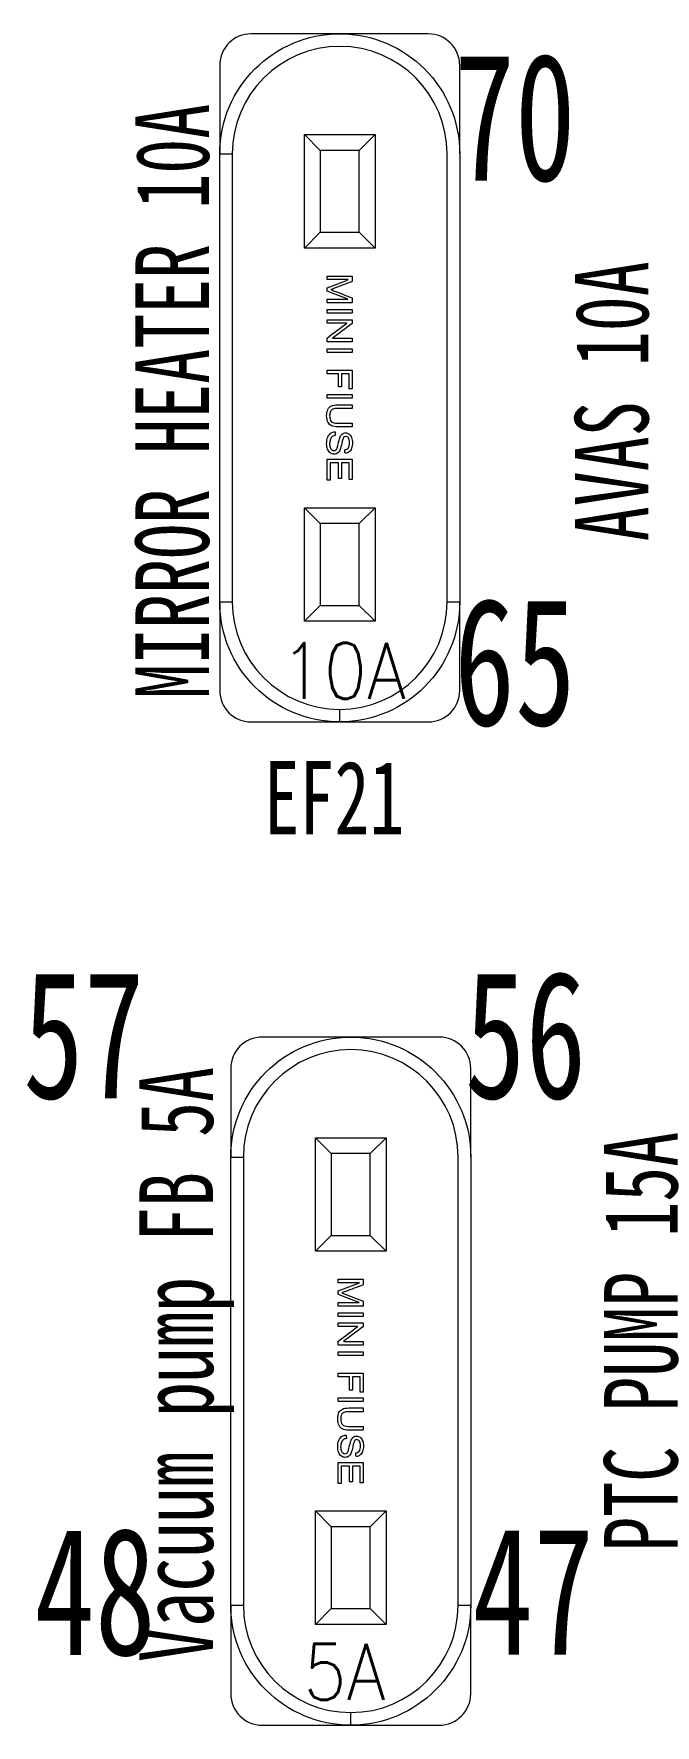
# Model space of a CAD drawing. Header units: inches. Extents: x 47316 to 59086, y 3141 to 11743.
# Drawn here: x 50622.9 to 50645.1, y 10055.5 to 10115.9 of the extents above; entities that cross this region are included whole.
import ezdxf
from ezdxf.enums import TextEntityAlignment as Align

# ---------------------------------------------------------------- set-up
doc = ezdxf.new("R2010")
doc.units = ezdxf.units.IN
doc.header["$MEASUREMENT"] = 0
doc.styles.add('MtX_romans_shx', font='romans.shx')
doc.styles.add('MtX_STSong', font='')
doc.styles.add('仿宋', font='仿宋_GB2312.ttf', dxfattribs={"width": 0.7})
doc.styles.get('MtX_STSong').set_extended_font_data('STSong')

msp = doc.modelspace()

# ---------------------------------------------------------------- linework, layer by layer
at = {"color": 0, "linetype": 'Continuous', "lineweight": 15}
for p, q in [((50633.872, 10115.901), (50630.711, 10115.901)), ((50637.033, 10115.901), (50633.872, 10115.901)), ((50629.586, 10114.776), (50629.586, 10111.615)), ((50638.158, 10111.615), (50638.158, 10114.776)), ((50632.612, 10112.301), (50635.132, 10112.301)), ((50632.612, 10108.251), (50632.612, 10112.301)), ((50633.174, 10111.739), (50632.612, 10112.301)), ((50633.174, 10111.739), (50633.174, 10108.814)), ((50634.569, 10111.739), (50633.174, 10111.739)), ((50635.132, 10112.301), (50634.569, 10111.739)), ((50634.569, 10108.814), (50634.569, 10111.739)), ((50635.132, 10112.301), (50635.132, 10108.251)), ((50629.586, 10095.618), (50629.586, 10111.615)), ((50629.586, 10111.615), (50630.036, 10111.615)), ((50630.036, 10111.615), (50630.036, 10095.618)), ((50637.708, 10095.618), (50637.708, 10111.615)), ((50638.158, 10111.615), (50638.158, 10095.618)), ((50633.174, 10108.814), (50632.612, 10108.251)), ((50633.174, 10108.814), (50634.569, 10108.814)), ((50635.132, 10108.251), (50634.569, 10108.814)), ((50635.132, 10108.251), (50632.612, 10108.251)), ((50633.174, 10098.419), (50632.612, 10098.981)), ((50632.612, 10094.931), (50632.612, 10098.981)), ((50632.612, 10098.981), (50635.132, 10098.981)), ((50633.174, 10098.419), (50633.174, 10095.494)), ((50634.569, 10098.419), (50633.174, 10098.419)), ((50635.132, 10098.981), (50634.569, 10098.419)), ((50634.569, 10095.494), (50634.569, 10098.419)), ((50635.132, 10098.981), (50635.132, 10094.931)), ((50629.586, 10095.618), (50630.036, 10095.618)), ((50629.586, 10095.618), (50629.586, 10092.456)), ((50633.174, 10095.494), (50632.612, 10094.931)), ((50633.174, 10095.494), (50634.569, 10095.494)), ((50635.132, 10094.931), (50634.569, 10095.494)), ((50637.708, 10095.618), (50638.158, 10095.618)), ((50638.158, 10092.456), (50638.158, 10095.618)), ((50635.132, 10094.931), (50632.612, 10094.931)), ((50633.872, 10091.331), (50633.872, 10091.781)), ((50630.711, 10091.331), (50633.872, 10091.331)), ((50633.872, 10091.331), (50637.033, 10091.331)), ((50634.266, 10080.081), (50631.105, 10080.081)), ((50637.427, 10080.081), (50634.266, 10080.081)), ((50629.98, 10078.956), (50629.98, 10075.795)), ((50638.552, 10075.795), (50638.552, 10078.956)), ((50633.006, 10076.481), (50635.526, 10076.481)), ((50633.006, 10072.431), (50633.006, 10076.481)), ((50633.569, 10075.919), (50633.006, 10076.481)), ((50635.526, 10076.481), (50634.964, 10075.919)), ((50635.526, 10076.481), (50635.526, 10072.431)), ((50629.98, 10059.798), (50629.98, 10075.795)), ((50629.98, 10075.795), (50630.43, 10075.795)), ((50630.43, 10075.795), (50630.43, 10059.798)), ((50633.569, 10075.919), (50633.569, 10072.994)), ((50634.964, 10075.919), (50633.569, 10075.919)), ((50634.964, 10072.994), (50634.964, 10075.919)), ((50638.102, 10059.798), (50638.102, 10075.795)), ((50638.552, 10075.795), (50638.552, 10059.798)), ((50633.569, 10072.994), (50633.006, 10072.431)), ((50633.569, 10072.994), (50634.964, 10072.994)), ((50635.526, 10072.431), (50634.964, 10072.994)), ((50635.526, 10072.431), (50633.006, 10072.431)), ((50633.569, 10062.599), (50633.006, 10063.161)), ((50633.006, 10059.111), (50633.006, 10063.161)), ((50633.006, 10063.161), (50635.526, 10063.161)), ((50635.526, 10063.161), (50634.964, 10062.599)), ((50635.526, 10063.161), (50635.526, 10059.111)), ((50633.569, 10062.599), (50633.569, 10059.674)), ((50634.964, 10062.599), (50633.569, 10062.599)), ((50634.964, 10059.674), (50634.964, 10062.599)), ((50629.98, 10059.798), (50630.43, 10059.798)), ((50629.98, 10059.798), (50629.98, 10056.636)), ((50638.102, 10059.798), (50638.552, 10059.798)), ((50638.552, 10056.636), (50638.552, 10059.798)), ((50633.569, 10059.674), (50633.006, 10059.111)), ((50633.569, 10059.674), (50634.964, 10059.674)), ((50635.526, 10059.111), (50634.964, 10059.674)), ((50635.526, 10059.111), (50633.006, 10059.111)), ((50634.266, 10055.511), (50634.266, 10055.961)), ((50631.105, 10055.511), (50634.266, 10055.511)), ((50634.266, 10055.511), (50637.427, 10055.511))]:
    msp.add_line(p, q, dxfattribs=at)
at = {"color": 0, "linetype": 'Continuous', "lineweight": 15, "extrusion": (0, 0, -1)}
for centre, start, end in [((-50633.872, 10111.615), 0, 180), ((-50633.872, 10095.618), 270, 0), ((-50633.872, 10095.618), 180, 270), ((-50634.266, 10075.795), 0, 180), ((-50634.266, 10059.798), 270, 0), ((-50634.266, 10059.798), 180, 270)]:
    msp.add_arc(centre, 4.286, start, end, dxfattribs=at)
at = {"color": 0, "linetype": 'Continuous', "lineweight": 15}
for centre, radius, start, end in [((50630.711, 10114.776), 1.125, 90, 180), ((50633.872, 10111.615), 3.836, 0, 180), ((50637.033, 10114.776), 1.125, 0, 90), ((50633.872, 10095.618), 3.836, 180, 270), ((50633.872, 10095.618), 3.836, 270, 0), ((50630.711, 10092.456), 1.125, 180, 270), ((50637.033, 10092.456), 1.125, 270, 0), ((50631.105, 10078.956), 1.125, 90, 180), ((50637.427, 10078.956), 1.125, 0, 90), ((50634.266, 10075.795), 3.836, 0, 180), ((50634.266, 10059.798), 3.836, 180, 270), ((50634.266, 10059.798), 3.836, 270, 0), ((50631.105, 10056.636), 1.125, 180, 270), ((50637.427, 10056.636), 1.125, 270, 0)]:
    msp.add_arc(centre, radius, start, end, dxfattribs=at)
for points in [[(50633.421, 10107.252), (50633.718, 10107.252), (50634.015, 10107.252), (50634.312, 10107.252)], [(50633.421, 10107.124), (50633.421, 10107.167), (50633.421, 10107.21), (50633.421, 10107.252)], [(50634.179, 10107.124), (50633.926, 10107.124), (50633.674, 10107.124), (50633.421, 10107.124)], [(50633.421, 10106.834), (50633.674, 10106.931), (50633.926, 10107.028), (50634.179, 10107.124)], [(50634.312, 10107.252), (50634.312, 10107.186), (50634.312, 10107.119), (50634.312, 10107.053)], [(50633.421, 10106.715), (50633.421, 10106.755), (50633.421, 10106.794), (50633.421, 10106.834)], [(50634.166, 10106.423), (50633.918, 10106.521), (50633.669, 10106.618), (50633.421, 10106.715)], [(50633.421, 10106.295), (50633.421, 10106.338), (50633.421, 10106.381), (50633.421, 10106.423)], [(50633.421, 10106.423), (50633.669, 10106.423), (50633.918, 10106.423), (50634.166, 10106.423)], [(50634.312, 10106.295), (50634.015, 10106.295), (50633.718, 10106.295), (50633.421, 10106.295)], [(50634.312, 10106.474), (50634.312, 10106.414), (50634.312, 10106.355), (50634.312, 10106.295)], [(50633.421, 10105.926), (50633.421, 10105.97), (50633.421, 10106.015), (50633.421, 10106.059)], [(50633.421, 10106.059), (50633.718, 10106.059), (50634.015, 10106.059), (50634.312, 10106.059)], [(50634.312, 10105.926), (50634.015, 10105.926), (50633.718, 10105.926), (50633.421, 10105.926)], [(50633.421, 10105.567), (50633.421, 10105.609), (50633.421, 10105.651), (50633.421, 10105.694)], [(50633.421, 10105.694), (50633.718, 10105.694), (50634.015, 10105.694), (50634.312, 10105.694)], [(50634.312, 10106.059), (50634.312, 10106.015), (50634.312, 10105.97), (50634.312, 10105.926)], [(50634.312, 10105.694), (50634.312, 10105.648), (50634.312, 10105.603), (50634.312, 10105.558)], [(50634.121, 10105.567), (50633.887, 10105.567), (50633.654, 10105.567), (50633.421, 10105.567)], [(50633.421, 10105.04), (50633.654, 10105.216), (50633.887, 10105.391), (50634.121, 10105.567)], [(50634.312, 10105.558), (50634.078, 10105.382), (50633.845, 10105.207), (50633.612, 10105.031)], [(50633.421, 10104.904), (50633.421, 10104.949), (50633.421, 10104.995), (50633.421, 10105.04)], [(50634.312, 10104.904), (50634.015, 10104.904), (50633.718, 10104.904), (50633.421, 10104.904)], [(50633.421, 10104.526), (50633.421, 10104.57), (50633.421, 10104.614), (50633.421, 10104.659)], [(50633.421, 10104.659), (50633.718, 10104.659), (50634.015, 10104.659), (50634.312, 10104.659)], [(50634.312, 10104.526), (50634.015, 10104.526), (50633.718, 10104.526), (50633.421, 10104.526)], [(50633.612, 10105.031), (50633.845, 10105.031), (50634.078, 10105.031), (50634.312, 10105.031)], [(50634.312, 10105.031), (50634.312, 10104.989), (50634.312, 10104.946), (50634.312, 10104.904)], [(50634.312, 10104.659), (50634.312, 10104.614), (50634.312, 10104.57), (50634.312, 10104.526)], [(50633.421, 10103.896), (50633.718, 10103.896), (50634.015, 10103.896), (50634.312, 10103.896)], [(50633.421, 10103.764), (50633.421, 10103.808), (50633.421, 10103.852), (50633.421, 10103.896)], [(50634.312, 10103.896), (50634.312, 10103.671), (50634.312, 10103.445), (50634.312, 10103.22)], [(50633.825, 10103.764), (50633.691, 10103.764), (50633.556, 10103.764), (50633.421, 10103.764)], [(50633.825, 10103.293), (50633.825, 10103.45), (50633.825, 10103.607), (50633.825, 10103.764)], [(50633.931, 10103.293), (50633.896, 10103.293), (50633.861, 10103.293), (50633.825, 10103.293)], [(50633.931, 10103.764), (50633.931, 10103.607), (50633.931, 10103.45), (50633.931, 10103.293)], [(50634.207, 10103.764), (50634.115, 10103.764), (50634.023, 10103.764), (50633.931, 10103.764)], [(50634.207, 10103.22), (50634.207, 10103.401), (50634.207, 10103.582), (50634.207, 10103.764)], [(50633.421, 10102.892), (50633.421, 10102.936), (50633.421, 10102.981), (50633.421, 10103.025)], [(50633.421, 10103.025), (50633.718, 10103.025), (50634.015, 10103.025), (50634.312, 10103.025)], [(50634.312, 10102.892), (50634.015, 10102.892), (50633.718, 10102.892), (50633.421, 10102.892)], [(50634.312, 10103.22), (50634.277, 10103.22), (50634.242, 10103.22), (50634.207, 10103.22)], [(50634.312, 10103.025), (50634.312, 10102.981), (50634.312, 10102.936), (50634.312, 10102.892)], [(50634.312, 10102.657), (50634.312, 10102.612), (50634.312, 10102.568), (50634.312, 10102.524)], [(50633.547, 10101.637), (50633.594, 10101.672), (50633.647, 10101.69), (50633.707, 10101.692)], [(50633.707, 10101.692), (50633.71, 10101.651), (50633.713, 10101.609), (50633.717, 10101.567)], [(50633.797, 10102.001), (50633.969, 10102.001), (50634.14, 10102.001), (50634.312, 10102.001)], [(50634.312, 10102.001), (50634.312, 10101.956), (50634.312, 10101.912), (50634.312, 10101.868)], [(50634.061, 10100.924), (50634.058, 10100.967), (50634.055, 10101.009), (50634.052, 10101.051)], [(50633.421, 10099.962), (50633.421, 10100.212), (50633.421, 10100.461), (50633.421, 10100.71)], [(50633.421, 10100.71), (50633.718, 10100.71), (50634.015, 10100.71), (50634.312, 10100.71)], [(50633.526, 10100.578), (50633.526, 10100.373), (50633.526, 10100.167), (50633.526, 10099.962)], [(50633.829, 10100.578), (50633.728, 10100.578), (50633.627, 10100.578), (50633.526, 10100.578)], [(50633.829, 10100.023), (50633.829, 10100.208), (50633.829, 10100.393), (50633.829, 10100.578)], [(50634.207, 10100.578), (50634.116, 10100.578), (50634.025, 10100.578), (50633.934, 10100.578)], [(50633.934, 10100.578), (50633.934, 10100.393), (50633.934, 10100.208), (50633.934, 10100.023)], [(50634.207, 10099.986), (50634.207, 10100.183), (50634.207, 10100.38), (50634.207, 10100.578)], [(50634.312, 10100.71), (50634.312, 10100.469), (50634.312, 10100.227), (50634.312, 10099.986)], [(50633.526, 10099.962), (50633.491, 10099.962), (50633.456, 10099.962), (50633.421, 10099.962)], [(50633.934, 10100.023), (50633.899, 10100.023), (50633.864, 10100.023), (50633.829, 10100.023)], [(50634.312, 10099.986), (50634.277, 10099.986), (50634.242, 10099.986), (50634.207, 10099.986)], [(50633.815, 10071.432), (50634.112, 10071.432), (50634.409, 10071.432), (50634.706, 10071.432)], [(50633.815, 10071.304), (50633.815, 10071.347), (50633.815, 10071.39), (50633.815, 10071.432)], [(50634.573, 10071.304), (50634.321, 10071.304), (50634.068, 10071.304), (50633.815, 10071.304)], [(50633.815, 10071.014), (50634.068, 10071.111), (50634.321, 10071.208), (50634.573, 10071.304)], [(50634.706, 10071.432), (50634.706, 10071.366), (50634.706, 10071.299), (50634.706, 10071.233)], [(50633.815, 10070.895), (50633.815, 10070.935), (50633.815, 10070.974), (50633.815, 10071.014)], [(50634.561, 10070.603), (50634.312, 10070.701), (50634.063, 10070.798), (50633.815, 10070.895)], [(50634.706, 10070.654), (50634.706, 10070.594), (50634.706, 10070.535), (50634.706, 10070.475)], [(50633.815, 10070.475), (50633.815, 10070.518), (50633.815, 10070.561), (50633.815, 10070.603)], [(50633.815, 10070.603), (50634.063, 10070.603), (50634.312, 10070.603), (50634.561, 10070.603)], [(50634.706, 10070.475), (50634.409, 10070.475), (50634.112, 10070.475), (50633.815, 10070.475)], [(50633.815, 10070.106), (50633.815, 10070.15), (50633.815, 10070.195), (50633.815, 10070.239)], [(50633.815, 10070.239), (50634.112, 10070.239), (50634.409, 10070.239), (50634.706, 10070.239)], [(50634.706, 10070.106), (50634.409, 10070.106), (50634.112, 10070.106), (50633.815, 10070.106)], [(50634.706, 10070.239), (50634.706, 10070.195), (50634.706, 10070.15), (50634.706, 10070.106)], [(50633.815, 10069.747), (50633.815, 10069.789), (50633.815, 10069.831), (50633.815, 10069.874)], [(50633.815, 10069.874), (50634.112, 10069.874), (50634.409, 10069.874), (50634.706, 10069.874)], [(50634.515, 10069.747), (50634.282, 10069.747), (50634.048, 10069.747), (50633.815, 10069.747)], [(50633.815, 10069.22), (50634.048, 10069.396), (50634.282, 10069.571), (50634.515, 10069.747)], [(50634.706, 10069.738), (50634.473, 10069.562), (50634.239, 10069.387), (50634.006, 10069.211)], [(50634.706, 10069.874), (50634.706, 10069.828), (50634.706, 10069.783), (50634.706, 10069.738)], [(50633.815, 10069.084), (50633.815, 10069.129), (50633.815, 10069.175), (50633.815, 10069.22)], [(50634.706, 10069.084), (50634.409, 10069.084), (50634.112, 10069.084), (50633.815, 10069.084)], [(50633.815, 10068.706), (50633.815, 10068.75), (50633.815, 10068.794), (50633.815, 10068.839)], [(50633.815, 10068.839), (50634.112, 10068.839), (50634.409, 10068.839), (50634.706, 10068.839)], [(50634.006, 10069.211), (50634.239, 10069.211), (50634.473, 10069.211), (50634.706, 10069.211)], [(50634.706, 10069.211), (50634.706, 10069.169), (50634.706, 10069.126), (50634.706, 10069.084)], [(50634.706, 10068.839), (50634.706, 10068.794), (50634.706, 10068.75), (50634.706, 10068.706)], [(50634.706, 10068.706), (50634.409, 10068.706), (50634.112, 10068.706), (50633.815, 10068.706)], [(50633.815, 10068.076), (50634.112, 10068.076), (50634.409, 10068.076), (50634.706, 10068.076)], [(50633.815, 10067.944), (50633.815, 10067.988), (50633.815, 10068.032), (50633.815, 10068.076)], [(50634.22, 10067.944), (50634.085, 10067.944), (50633.95, 10067.944), (50633.815, 10067.944)], [(50634.22, 10067.473), (50634.22, 10067.63), (50634.22, 10067.787), (50634.22, 10067.944)], [(50634.325, 10067.944), (50634.325, 10067.787), (50634.325, 10067.63), (50634.325, 10067.473)], [(50634.601, 10067.944), (50634.509, 10067.944), (50634.417, 10067.944), (50634.325, 10067.944)], [(50634.601, 10067.4), (50634.601, 10067.581), (50634.601, 10067.762), (50634.601, 10067.944)], [(50634.706, 10068.076), (50634.706, 10067.851), (50634.706, 10067.625), (50634.706, 10067.4)], [(50633.815, 10067.072), (50633.815, 10067.116), (50633.815, 10067.161), (50633.815, 10067.205)], [(50633.815, 10067.205), (50634.112, 10067.205), (50634.409, 10067.205), (50634.706, 10067.205)], [(50634.706, 10067.072), (50634.409, 10067.072), (50634.112, 10067.072), (50633.815, 10067.072)], [(50634.325, 10067.473), (50634.29, 10067.473), (50634.255, 10067.473), (50634.22, 10067.473)], [(50634.706, 10067.4), (50634.671, 10067.4), (50634.636, 10067.4), (50634.601, 10067.4)], [(50634.706, 10067.205), (50634.706, 10067.161), (50634.706, 10067.116), (50634.706, 10067.072)], [(50634.706, 10066.837), (50634.706, 10066.792), (50634.706, 10066.748), (50634.706, 10066.704)], [(50633.941, 10065.817), (50633.988, 10065.852), (50634.041, 10065.87), (50634.101, 10065.872)], [(50634.101, 10065.872), (50634.104, 10065.831), (50634.108, 10065.789), (50634.111, 10065.747)], [(50634.192, 10066.181), (50634.363, 10066.181), (50634.534, 10066.181), (50634.706, 10066.181)], [(50634.706, 10066.181), (50634.706, 10066.136), (50634.706, 10066.092), (50634.706, 10066.048)], [(50634.455, 10065.104), (50634.452, 10065.147), (50634.449, 10065.189), (50634.446, 10065.231)], [(50633.815, 10064.142), (50633.815, 10064.392), (50633.815, 10064.641), (50633.815, 10064.89)], [(50633.815, 10064.89), (50634.112, 10064.89), (50634.409, 10064.89), (50634.706, 10064.89)], [(50633.92, 10064.758), (50633.92, 10064.553), (50633.92, 10064.347), (50633.92, 10064.142)], [(50634.223, 10064.758), (50634.122, 10064.758), (50634.021, 10064.758), (50633.92, 10064.758)], [(50634.223, 10064.203), (50634.223, 10064.388), (50634.223, 10064.573), (50634.223, 10064.758)], [(50634.601, 10064.758), (50634.51, 10064.758), (50634.419, 10064.758), (50634.328, 10064.758)], [(50634.328, 10064.758), (50634.328, 10064.573), (50634.328, 10064.388), (50634.328, 10064.203)], [(50634.601, 10064.166), (50634.601, 10064.363), (50634.601, 10064.56), (50634.601, 10064.758)], [(50634.706, 10064.89), (50634.706, 10064.649), (50634.706, 10064.407), (50634.706, 10064.166)], [(50633.92, 10064.142), (50633.885, 10064.142), (50633.85, 10064.142), (50633.815, 10064.142)], [(50634.328, 10064.203), (50634.293, 10064.203), (50634.258, 10064.203), (50634.223, 10064.203)], [(50634.706, 10064.166), (50634.671, 10064.166), (50634.636, 10064.166), (50634.601, 10064.166)]]:
    msp.add_open_spline(points, degree=3, dxfattribs=at)
for points, knots in [([(50634.312, 10107.053), (50634.101, 10106.973), (50633.891, 10106.894), (50633.622, 10106.793), (50633.578, 10106.777), (50633.549, 10106.767)], [0, 0, 0, 0, 0.781533, 0.781533, 1, 1, 1, 1]), ([(50633.549, 10106.767), (50633.581, 10106.756), (50633.629, 10106.738), (50633.899, 10106.634), (50634.105, 10106.554), (50634.312, 10106.474)], [0, 0, 0, 0, 0.232567, 0.232567, 1, 1, 1, 1]), ([(50634.312, 10101.868), (50634.14, 10101.868), (50633.969, 10101.868), (50633.707, 10101.868), (50633.636, 10101.879), (50633.531, 10101.925), (50633.488, 10101.966), (50633.422, 10102.085), (50633.405, 10102.163), (50633.405, 10102.354), (50633.42, 10102.431), (50633.478, 10102.55), (50633.519, 10102.593), (50633.628, 10102.643), (50633.702, 10102.657), (50633.969, 10102.657), (50634.14, 10102.657), (50634.312, 10102.657)], [0, 0, 0, 0, 0.199494, 0.199494, 0.303659, 0.303659, 0.408019, 0.408019, 0.512549, 0.512549, 0.61403, 0.61403, 0.715358, 0.715358, 0.816523, 0.816523, 1, 1, 1, 1]), ([(50634.312, 10102.524), (50634.14, 10102.524), (50633.969, 10102.524), (50633.72, 10102.524), (50633.663, 10102.516), (50633.59, 10102.483), (50633.562, 10102.455), (50633.522, 10102.377), (50633.512, 10102.329), (50633.512, 10102.174), (50633.531, 10102.104), (50633.61, 10102.021), (50633.686, 10102.001), (50633.797, 10102.001)], [0, 0, 0, 0, 0.256825, 0.256825, 0.372601, 0.372601, 0.488983, 0.488983, 0.605033, 0.605033, 0.802787, 0.802787, 1, 1, 1, 1]), ([(50634.052, 10101.051), (50634.108, 10101.058), (50634.151, 10101.081), (50634.208, 10101.161), (50634.223, 10101.219), (50634.223, 10101.376), (50634.21, 10101.434), (50634.158, 10101.508), (50634.126, 10101.526), (50634.057, 10101.526), (50634.031, 10101.513), (50633.99, 10101.461), (50633.968, 10101.395), (50633.925, 10101.179), (50633.906, 10101.105), (50633.866, 10101.007), (50633.836, 10100.964), (50633.762, 10100.908), (50633.72, 10100.894), (50633.625, 10100.894), (50633.58, 10100.909), (50633.496, 10100.97), (50633.464, 10101.014), (50633.417, 10101.129), (50633.405, 10101.193), (50633.405, 10101.356), (50633.417, 10101.431), (50633.464, 10101.554), (50633.5, 10101.602), (50633.547, 10101.637)], [0, 0, 0, 0, 0.060497, 0.060497, 0.12116, 0.12116, 0.184452, 0.184452, 0.24793, 0.24793, 0.302787, 0.302787, 0.357079, 0.357079, 0.411494, 0.411494, 0.49016, 0.49016, 0.568562, 0.568562, 0.646217, 0.646217, 0.724098, 0.724098, 0.802089, 0.802089, 0.901044, 0.901044, 1, 1, 1, 1]), ([(50633.717, 10101.567), (50633.672, 10101.561), (50633.635, 10101.547), (50633.579, 10101.504), (50633.555, 10101.47), (50633.52, 10101.379), (50633.511, 10101.328), (50633.511, 10101.22), (50633.518, 10101.176), (50633.544, 10101.098), (50633.563, 10101.069), (50633.61, 10101.032), (50633.635, 10101.022), (50633.691, 10101.022), (50633.715, 10101.031), (50633.757, 10101.068), (50633.774, 10101.098), (50633.797, 10101.167), (50633.812, 10101.226), (50633.851, 10101.41), (50633.87, 10101.475), (50633.91, 10101.559), (50633.937, 10101.595), (50634.004, 10101.642), (50634.04, 10101.654), (50634.126, 10101.654), (50634.168, 10101.639), (50634.247, 10101.582), (50634.276, 10101.54), (50634.317, 10101.43), (50634.327, 10101.369), (50634.327, 10101.227), (50634.316, 10101.161), (50634.274, 10101.048), (50634.242, 10101.004), (50634.16, 10100.943), (50634.113, 10100.927), (50634.061, 10100.924)], [0, 0, 0, 0, 0.065659, 0.065659, 0.131033, 0.131033, 0.196408, 0.196408, 0.25442, 0.25442, 0.312195, 0.312195, 0.369631, 0.369631, 0.428017, 0.428017, 0.486766, 0.486766, 0.524715, 0.524715, 0.562664, 0.562664, 0.611549, 0.611549, 0.660435, 0.660435, 0.714509, 0.714509, 0.768379, 0.768379, 0.82225, 0.82225, 0.881221, 0.881221, 0.940505, 0.940505, 1, 1, 1, 1]), ([(50634.706, 10071.233), (50634.496, 10071.153), (50634.285, 10071.074), (50634.016, 10070.973), (50633.972, 10070.957), (50633.943, 10070.947)], [0, 0, 0, 0, 0.781533, 0.781533, 1, 1, 1, 1]), ([(50633.943, 10070.947), (50633.976, 10070.936), (50634.023, 10070.918), (50634.293, 10070.814), (50634.499, 10070.734), (50634.706, 10070.654)], [0, 0, 0, 0, 0.232567, 0.232567, 1, 1, 1, 1]), ([(50634.706, 10066.048), (50634.534, 10066.048), (50634.363, 10066.048), (50634.102, 10066.048), (50634.03, 10066.059), (50633.925, 10066.105), (50633.882, 10066.146), (50633.816, 10066.265), (50633.8, 10066.343), (50633.8, 10066.534), (50633.814, 10066.611), (50633.872, 10066.73), (50633.913, 10066.773), (50634.022, 10066.823), (50634.097, 10066.837), (50634.363, 10066.837), (50634.534, 10066.837), (50634.706, 10066.837)], [0, 0, 0, 0, 0.199494, 0.199494, 0.303659, 0.303659, 0.408019, 0.408019, 0.512549, 0.512549, 0.61403, 0.61403, 0.715358, 0.715358, 0.816523, 0.816523, 1, 1, 1, 1]), ([(50634.706, 10066.704), (50634.534, 10066.704), (50634.363, 10066.704), (50634.114, 10066.704), (50634.057, 10066.696), (50633.984, 10066.663), (50633.956, 10066.635), (50633.916, 10066.557), (50633.906, 10066.509), (50633.906, 10066.354), (50633.926, 10066.284), (50634.004, 10066.201), (50634.08, 10066.181), (50634.192, 10066.181)], [0, 0, 0, 0, 0.256825, 0.256825, 0.372601, 0.372601, 0.488983, 0.488983, 0.605033, 0.605033, 0.802787, 0.802787, 1, 1, 1, 1]), ([(50634.446, 10065.231), (50634.503, 10065.238), (50634.545, 10065.261), (50634.603, 10065.341), (50634.617, 10065.399), (50634.617, 10065.556), (50634.604, 10065.614), (50634.552, 10065.688), (50634.52, 10065.706), (50634.451, 10065.706), (50634.425, 10065.693), (50634.384, 10065.641), (50634.363, 10065.575), (50634.319, 10065.359), (50634.3, 10065.285), (50634.26, 10065.187), (50634.23, 10065.144), (50634.157, 10065.088), (50634.114, 10065.074), (50634.019, 10065.074), (50633.974, 10065.089), (50633.89, 10065.15), (50633.858, 10065.194), (50633.811, 10065.309), (50633.8, 10065.373), (50633.8, 10065.536), (50633.811, 10065.611), (50633.858, 10065.734), (50633.894, 10065.782), (50633.941, 10065.817)], [0, 0, 0, 0, 0.060497, 0.060497, 0.12116, 0.12116, 0.184452, 0.184452, 0.24793, 0.24793, 0.302787, 0.302787, 0.357079, 0.357079, 0.411494, 0.411494, 0.49016, 0.49016, 0.568562, 0.568562, 0.646217, 0.646217, 0.724098, 0.724098, 0.802089, 0.802089, 0.901044, 0.901044, 1, 1, 1, 1]), ([(50634.111, 10065.747), (50634.066, 10065.741), (50634.03, 10065.727), (50633.973, 10065.684), (50633.949, 10065.65), (50633.914, 10065.559), (50633.905, 10065.508), (50633.905, 10065.4), (50633.912, 10065.356), (50633.939, 10065.278), (50633.957, 10065.249), (50634.004, 10065.212), (50634.029, 10065.202), (50634.085, 10065.202), (50634.109, 10065.211), (50634.151, 10065.248), (50634.168, 10065.278), (50634.192, 10065.347), (50634.206, 10065.406), (50634.246, 10065.59), (50634.264, 10065.655), (50634.304, 10065.739), (50634.332, 10065.775), (50634.398, 10065.822), (50634.435, 10065.834), (50634.521, 10065.834), (50634.562, 10065.819), (50634.641, 10065.762), (50634.67, 10065.72), (50634.711, 10065.61), (50634.721, 10065.549), (50634.721, 10065.407), (50634.71, 10065.341), (50634.668, 10065.228), (50634.637, 10065.184), (50634.554, 10065.123), (50634.507, 10065.107), (50634.455, 10065.104)], [0, 0, 0, 0, 0.065659, 0.065659, 0.131033, 0.131033, 0.196408, 0.196408, 0.25442, 0.25442, 0.312195, 0.312195, 0.369631, 0.369631, 0.428017, 0.428017, 0.486766, 0.486766, 0.524715, 0.524715, 0.562664, 0.562664, 0.611549, 0.611549, 0.660435, 0.660435, 0.714509, 0.714509, 0.768379, 0.768379, 0.82225, 0.82225, 0.881221, 0.881221, 0.940505, 0.940505, 1, 1, 1, 1])]:
    msp.add_open_spline(points, degree=3, knots=knots, dxfattribs=at)

# ---------------------------------------------------------------- texts
at = {"color": 0, "lineweight": 15}
for s, height, style, width, p in [('70', 4.5538, 'MtX_STSong', 0.7, (50637.957, 10110.661)), ('65', 4.5538, 'MtX_STSong', 0.7, (50637.96, 10091.212)), ('10A', 2, 'MtX_romans_shx', 0.9, (50631.759, 10092.153)), ('57', 4.5538, 'MtX_STSong', 0.7, (50622.561, 10077.892)), ('56', 4.5538, 'MtX_STSong', 0.7, (50638.336, 10077.892)), ('48', 4.5538, 'MtX_STSong', 0.7, (50622.962, 10058.018)), ('47', 4.5538, 'MtX_STSong', 0.7, (50638.612, 10058.032)), ('5A', 2, 'MtX_romans_shx', 0.9, (50632.577, 10056.416))]:
    msp.add_text(s, height=height, dxfattribs=dict(at, style=style, width=width)).set_placement(p)
at = {"color": 0, "linetype": 'Continuous', "lineweight": 15, "style": '仿宋', "width": 0.7}
for s, p in [('MIRROR HEATER 10A', (50627.889, 10102.781)), ('AVAS 10A', (50643.583, 10102.781)), ('Vacuum pump FB 5A', (50628.41, 10068.39)), ('PTC PUMP 15A', (50644.624, 10069.2))]:
    msp.add_text(s, height=2.625, rotation=90, dxfattribs=at).set_placement(p, align=Align.MIDDLE)
at = {"color": 0, "lineweight": 15, "style": '仿宋', "width": 0.7}
msp.add_text('EF21', height=2.625, dxfattribs=at).set_placement((50633.682, 10088.627), align=Align.MIDDLE_CENTER)

doc.saveas('drawing.dxf')
